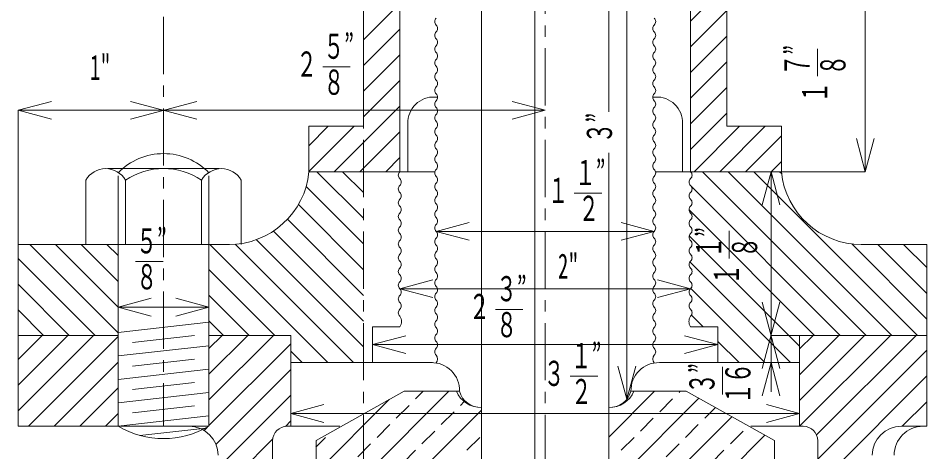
# Model space of a CAD drawing. Units: millimetres, scale not verified. Extents: x -820 to 820, y -580 to 580.
# Drawn here: x -529.3 to -370.6, y 219.2 to 294.9 of the extents above; entities that cross this region are included whole.
import ezdxf
from ezdxf.enums import TextEntityAlignment as Align

# ---------------------------------------------------------------- set-up
doc = ezdxf.new("R2010")
doc.units = ezdxf.units.MM
doc.header["$LTSCALE"] = 2
for name, pattern in [('CHAIN1', [8, 5, -1, 1, -1]), ('DASHED', [7.5, 6, -1.5]), ('DASHED_DOTTED', [9.25, 6, -1.5, 0.25, -1.5])]:
    doc.linetypes.add(name, pattern=pattern)
for name, color, linetype, lineweight in [('0-0_0', 3, 'Continuous', 18), ('0-1_芯', 4, 'CHAIN1', 18), ('0-2_寸法', 2, 'Continuous', 18)]:
    doc.layers.add(name, color=color, linetype=linetype, lineweight=lineweight)
doc.styles.add('ＭＳ ゴシック', font='')
doc.styles.get('ＭＳ ゴシック').set_extended_font_data('MS Gothic')

msp = doc.modelspace()

# ---------------------------------------------------------------- linework, layer by layer
at = {"layer": '0-0_0'}
for p, q in [((-448.357, 142.682), (-448.357, 383.637)), ((-426.132, 278.582), (-426.132, 383.637)), ((-462.645, 312.154), (-462.645, 268.096)), ((-411.845, 312.154), (-411.845, 268.096)), ((-468.995, 307.783), (-468.995, 276.033)), ((-411.845, 294.423), (-405.495, 300.773)), ((-468.995, 291.155), (-462.645, 297.505)), ((-411.845, 289.933), (-405.495, 296.283)), ((-468.995, 286.665), (-462.645, 293.015)), ((-411.845, 285.443), (-405.495, 291.793)), ((-468.995, 282.175), (-462.645, 288.525)), ((-411.845, 280.953), (-405.495, 287.303)), ((-468.995, 277.685), (-462.645, 284.035)), ((-411.845, 276.463), (-405.495, 282.813)), ((-474.094, 268.096), (-462.645, 279.544)), ((-411.845, 271.973), (-405.495, 278.323)), ((-461.238, 268.096), (-461.238, 276.986)), ((-413.252, 268.096), (-413.252, 276.986)), ((-478.52, 276.033), (-478.52, 268.096)), ((-468.995, 276.033), (-478.52, 276.033)), ((-478.52, 272.65), (-475.136, 276.033)), ((-478.52, 268.16), (-470.646, 276.033)), ((-469.603, 268.096), (-462.645, 275.054)), ((-411.232, 268.096), (-403.294, 276.033)), ((-406.742, 268.096), (-398.804, 276.033)), ((-395.97, 276.033), (-405.495, 276.033)), ((-395.97, 276.033), (-395.97, 268.096)), ((-402.252, 268.096), (-395.97, 274.377)), ((-465.113, 268.096), (-462.645, 270.564)), ((-426.132, -100.998), (-426.132, 271.386)), ((-397.761, 268.096), (-395.97, 269.887)), ((-513.629, 268.65), (-494.21, 268.65)), ((-456.53, 268.096), (-478.52, 268.096)), ((-468.995, 259.971), (-477.12, 268.096)), ((-468.995, 264.461), (-472.63, 268.096)), ((-395.97, 268.096), (-417.96, 268.096)), ((-381.193, 239.521), (-409.768, 268.096)), ((-376.703, 239.521), (-405.278, 268.096)), ((-372.213, 239.521), (-400.788, 268.096)), ((-395.93, 267.729), (-396.298, 268.096)), ((-517.505, 255.396), (-517.505, 266.632)), ((-510.574, 255.396), (-510.574, 266.632)), ((-497.265, 255.396), (-497.265, 266.632)), ((-490.335, 255.396), (-490.335, 266.632)), ((-468.995, 255.48), (-479.014, 265.5)), ((-385.683, 239.521), (-411.752, 265.589)), ((-468.995, 250.99), (-480.361, 262.357)), ((-390.173, 239.521), (-412.103, 261.451)), ((-468.995, 246.5), (-482.282, 259.787)), ((-468.995, 242.01), (-484.719, 257.734)), ((-468.995, 237.52), (-487.705, 256.23)), ((-392.795, 237.652), (-412.068, 256.925)), ((-511.857, 239.971), (-527.282, 255.396)), ((-511.857, 244.461), (-522.792, 255.396)), ((-511.857, 248.952), (-518.301, 255.396)), ((-511.857, 253.442), (-513.811, 255.396)), ((-511.857, 255.396), (-511.857, 223.646)), ((-495.982, 255.396), (-495.982, 223.646)), ((-475.213, 234.758), (-495.851, 255.396)), ((-470.723, 234.758), (-491.401, 255.436)), ((-370.57, 242.368), (-383.698, 255.496)), ((-370.57, 255.396), (-382.064, 255.396)), ((-370.57, 246.858), (-379.107, 255.396)), ((-370.57, 251.348), (-374.617, 255.396)), ((-370.57, 255.396), (-370.57, 223.646)), ((-515.897, 239.521), (-529.32, 252.944)), ((-484.466, 239.521), (-495.982, 251.037)), ((-394.391, 234.758), (-411.967, 252.334)), ((-520.387, 239.521), (-529.32, 248.454)), ((-398.881, 234.758), (-411.821, 247.698)), ((-488.956, 239.521), (-495.982, 246.547)), ((-524.877, 239.521), (-529.32, 243.963)), ((-409.65, 241.037), (-411.687, 243.074)), ((-495.982, 241.804), (-511.857, 240.006)), ((-493.446, 239.521), (-495.982, 242.057)), ((-467.407, 241.037), (-467.407, 234.758)), ((-467.407, 241.037), (-462.645, 241.037)), ((-407.082, 241.037), (-411.845, 241.037)), ((-407.082, 241.037), (-407.082, 234.758)), ((-511.857, 239.521), (-529.32, 239.521)), ((-529.32, 235.32), (-525.119, 239.521)), ((-529.32, 230.83), (-520.629, 239.521)), ((-529.32, 226.34), (-516.139, 239.521)), ((-527.524, 223.646), (-511.857, 239.312)), ((-498.522, 239.471), (-509.317, 238.248)), ((-481.695, 239.521), (-495.982, 239.521)), ((-495.982, 237.227), (-493.688, 239.521)), ((-495.982, 232.737), (-489.198, 239.521)), ((-495.982, 228.246), (-484.708, 239.521)), ((-481.695, 239.521), (-481.695, 223.646)), ((-403.371, 234.758), (-407.082, 238.469)), ((-370.57, 239.521), (-392.795, 239.521)), ((-392.795, 239.521), (-392.795, 223.646)), ((-392.795, 237.141), (-390.415, 239.521)), ((-392.795, 232.651), (-385.925, 239.521)), ((-392.795, 228.161), (-381.435, 239.521)), ((-392.795, 223.671), (-376.945, 239.521)), ((-389.839, 222.137), (-372.455, 239.521)), ((-495.982, 237.714), (-511.857, 235.916)), ((-495.982, 223.756), (-481.695, 238.044)), ((-479.703, 234.758), (-481.695, 236.75)), ((-389.62, 217.866), (-370.57, 236.916)), ((-498.522, 235.381), (-509.317, 234.158)), ((-523.034, 223.646), (-511.857, 234.822)), ((-495.982, 233.624), (-511.857, 231.826)), ((-494.769, 220.479), (-481.695, 233.554)), ((-481.695, 234.758), (-456.916, 234.758)), ((-417.279, 234.758), (-392.795, 234.758)), ((-389.62, 213.376), (-370.57, 232.426)), ((-518.544, 223.646), (-511.857, 230.332)), ((-498.522, 231.291), (-509.317, 230.068)), ((-495.982, 229.534), (-511.857, 227.736)), ((-494.395, 216.364), (-481.695, 229.064)), ((-461.9, 229.754), (-477.285, 221.173)), ((-469.569, 214.249), (-454.063, 229.754)), ((-452.227, 229.754), (-461.9, 229.754)), ((-459.891, 228.416), (-458.554, 229.754)), ((-426.132, 221.764), (-418.142, 229.754)), ((-413.867, 229.539), (-413.652, 229.754)), ((-498.522, 227.201), (-509.317, 225.978)), ((-477.363, 215.434), (-464.487, 228.311)), ((-463.259, 225.049), (-461.014, 227.294)), ((-452.034, 227.294), (-451.374, 227.954)), ((-426.132, 212.784), (-410.389, 228.527)), ((-417.235, 226.171), (-414.99, 228.416)), ((-374.86, 223.646), (-370.57, 227.935)), ((-514.053, 223.646), (-511.857, 225.842)), ((-495.982, 225.444), (-511.857, 223.646)), ((-463.886, 210.952), (-448.357, 226.48)), ((-455.401, 223.926), (-453.156, 226.171)), ((-409.377, 225.049), (-407.507, 226.919)), ((-482.642, 223.626), (-481.695, 224.573)), ((-466.626, 221.681), (-464.381, 223.926)), ((-420.603, 222.804), (-418.358, 225.049)), ((-419.574, 210.362), (-404.625, 225.311)), ((-412.745, 221.681), (-410.5, 223.926)), ((-496.533, 223.336), (-508.037, 222.033)), ((-496.834, 222.905), (-496.243, 223.495)), ((-482.33, 223.646), (-473.149, 223.646)), ((-458.769, 220.559), (-456.524, 222.804)), ((-404.887, 220.559), (-402.642, 222.804)), ((-392.16, 223.646), (-401.341, 223.646)), ((-370.57, 223.646), (-375.015, 223.646)), ((-494.395, 211.873), (-484.851, 221.418)), ((-484.87, 221.106), (-484.87, -104.649)), ((-477.301, 219.987), (-475.607, 221.681)), ((-477.285, 221.173), (-477.285, 214.249)), ((-450.911, 219.436), (-448.666, 221.681)), ((-423.97, 219.436), (-421.725, 221.681)), ((-406.707, 214.249), (-398.86, 222.096)), ((-389.62, 221.106), (-389.62, -104.649)), ((-469.994, 218.314), (-467.749, 220.559)), ((-462.136, 217.191), (-459.891, 219.436)), ((-416.113, 218.314), (-413.867, 220.559)), ((-408.255, 217.191), (-406.01, 219.436))]:
    msp.add_line(p, q, dxfattribs=at)
at = {"layer": '0-0_0', "color": 2}
for p, q in [((-381.322, 333.342), (-381.322, 268.096)), ((-397.785, 268.096), (-397.785, 229.678)), ((-395.97, 268.096), (-381.322, 268.096)), ((-392.795, 239.521), (-397.785, 239.521)), ((-392.795, 234.758), (-397.785, 234.758))]:
    msp.add_line(p, q, dxfattribs=at)
at = {"layer": '0-0_0', "color": 1, "linetype": 'DASHED'}
for p, q in [((-511.857, 255.396), (-511.857, 267.904)), ((-495.982, 255.396), (-495.982, 267.904))]:
    msp.add_line(p, q, dxfattribs=at)
at = {"layer": '0-0_0'}
for points in [[(-395.97, 315.721), (-395.97, 307.783), (-405.495, 307.783), (-405.495, 276.033)], [(-492.425, 255.396), (-529.32, 255.396), (-529.32, 223.646), (-495.982, 223.646)], [(-422.263, 229.754), (-412.59, 229.754), (-397.205, 221.173), (-397.205, 207.51)]]:
    msp.add_lwpolyline(points, dxfattribs=at)
for centre, radius, start, end in [((-455.729, 294.323), 0.825, 133.26734, 226.73266), ((-456.86, 293.122), 0.825, 313.26734, 46.73266), ((-417.629, 293.122), 0.825, 133.26734, 226.73266), ((-418.76, 294.323), 0.825, 313.26734, 46.73266), ((-455.729, 291.921), 0.825, 133.26734, 226.73266), ((-418.76, 291.921), 0.825, 313.26734, 46.73266), ((-456.86, 290.72), 0.825, 313.26734, 46.73266), ((-417.629, 290.72), 0.825, 133.26734, 226.73266), ((-455.729, 289.518), 0.825, 133.26734, 226.73266), ((-418.76, 289.518), 0.825, 313.26734, 46.73266), ((-455.729, 287.116), 0.825, 133.26734, 226.73266), ((-456.86, 288.317), 0.825, 313.26734, 46.73266), ((-417.629, 288.317), 0.825, 133.26734, 226.73266), ((-418.76, 287.116), 0.825, 313.26734, 46.73266), ((-456.86, 285.914), 0.825, 313.26734, 46.73266), ((-417.629, 285.914), 0.825, 133.26734, 226.73266), ((-455.729, 284.713), 0.825, 133.26734, 226.73266), ((-418.76, 284.713), 0.825, 313.26734, 46.73266), ((-455.729, 282.311), 0.825, 133.26734, 226.73266), ((-456.86, 283.512), 0.825, 313.26734, 46.73266), ((-417.629, 283.512), 0.825, 133.26734, 226.73266), ((-418.76, 282.311), 0.825, 313.26734, 46.73266), ((-456.711, 276.618), 4.542, 81.44428, 175.35776), ((-456.86, 281.109), 0.825, 313.26734, 46.73266), ((-417.779, 276.618), 4.542, 4.64224, 98.55572), ((-417.629, 281.109), 0.825, 133.26734, 226.73266), ((-455.729, 279.908), 0.825, 133.26734, 226.73266), ((-418.76, 279.908), 0.825, 313.26734, 46.73266), ((-455.729, 277.506), 0.825, 133.26734, 226.73266), ((-456.86, 278.707), 0.825, 313.26734, 46.73266), ((-417.629, 278.707), 0.825, 133.26734, 226.73266), ((-418.76, 277.506), 0.825, 313.26734, 46.73266), ((-456.86, 276.304), 0.825, 313.26734, 46.73266), ((-417.629, 276.304), 0.825, 133.26734, 226.73266), ((-455.729, 275.103), 0.825, 133.26734, 226.73266), ((-418.76, 275.103), 0.825, 313.26734, 46.73266), ((-455.729, 272.7), 0.825, 133.26734, 226.73266), ((-456.86, 273.902), 0.825, 313.26734, 46.73266), ((-417.629, 273.902), 0.825, 133.26734, 226.73266), ((-418.76, 272.7), 0.825, 313.26734, 46.73266), ((-456.86, 271.499), 0.825, 313.26734, 46.73266), ((-417.629, 271.499), 0.825, 133.26734, 226.73266), ((-503.92, 260.229), 11.041, 44.03734, 135.96266), ((-455.729, 270.298), 0.825, 133.26734, 226.73266), ((-418.76, 270.298), 0.825, 313.26734, 46.73266), ((-514.04, 264.666), 3.984, 29.56096, 150.43904), ((-503.92, 256.671), 11.979, 56.2527, 123.7473), ((-493.8, 264.666), 3.984, 29.56096, 150.43904), ((-455.729, 267.895), 0.825, 133.26734, 226.73266), ((-456.86, 269.097), 0.825, 313.26734, 46.73266), ((-417.629, 269.097), 0.825, 133.26734, 226.73266), ((-418.76, 267.895), 0.825, 313.26734, 46.73266), ((-492.469, 269.406), 14.011, 269.81972, 354.63171), ((-462.079, 267.495), 0.825, 133.26734, 226.73266), ((-463.21, 266.294), 0.825, 313.26734, 46.73266), ((-456.86, 266.694), 0.825, 313.26734, 46.73266), ((-417.629, 266.694), 0.825, 133.26734, 226.73266), ((-411.279, 266.294), 0.825, 133.26734, 226.73266), ((-412.41, 267.495), 0.825, 313.26734, 46.73266), ((-382.02, 269.406), 14.011, 185.36829, 270.18028), ((-462.079, 265.092), 0.825, 133.26734, 226.73266), ((-455.729, 265.493), 0.825, 133.26734, 226.73266), ((-418.76, 265.493), 0.825, 313.26734, 46.73266), ((-412.41, 265.092), 0.825, 313.26734, 46.73266), ((-463.21, 263.891), 0.825, 313.26734, 46.73266), ((-455.729, 263.09), 0.825, 133.26734, 226.73266), ((-456.86, 264.292), 0.825, 313.26734, 46.73266), ((-417.629, 264.292), 0.825, 133.26734, 226.73266), ((-418.76, 263.09), 0.825, 313.26734, 46.73266), ((-411.279, 263.891), 0.825, 133.26734, 226.73266), ((-462.079, 262.69), 0.825, 133.26734, 226.73266), ((-463.21, 261.489), 0.825, 313.26734, 46.73266), ((-456.86, 261.889), 0.825, 313.26734, 46.73266), ((-417.629, 261.889), 0.825, 133.26734, 226.73266), ((-411.279, 261.489), 0.825, 133.26734, 226.73266), ((-412.41, 262.69), 0.825, 313.26734, 46.73266), ((-462.079, 260.287), 0.825, 133.26734, 226.73266), ((-455.729, 260.688), 0.825, 133.26734, 226.73266), ((-418.76, 260.688), 0.825, 313.26734, 46.73266), ((-412.41, 260.287), 0.825, 313.26734, 46.73266), ((-463.21, 259.086), 0.825, 313.26734, 46.73266), ((-455.729, 258.285), 0.825, 133.26734, 226.73266), ((-456.86, 259.486), 0.825, 313.26734, 46.73266), ((-417.629, 259.486), 0.825, 133.26734, 226.73266), ((-418.76, 258.285), 0.825, 313.26734, 46.73266), ((-411.279, 259.086), 0.825, 133.26734, 226.73266), ((-462.079, 257.885), 0.825, 133.26734, 226.73266), ((-463.21, 256.684), 0.825, 313.26734, 46.73266), ((-456.86, 257.084), 0.825, 313.26734, 46.73266), ((-417.629, 257.084), 0.825, 133.26734, 226.73266), ((-411.279, 256.684), 0.825, 133.26734, 226.73266), ((-412.41, 257.885), 0.825, 313.26734, 46.73266), ((-462.079, 255.482), 0.825, 133.26734, 226.73266), ((-455.729, 255.883), 0.825, 133.26734, 226.73266), ((-418.76, 255.883), 0.825, 313.26734, 46.73266), ((-412.41, 255.482), 0.825, 313.26734, 46.73266), ((-463.21, 254.281), 0.825, 313.26734, 46.73266), ((-455.729, 253.48), 0.825, 133.26734, 226.73266), ((-456.86, 254.681), 0.825, 313.26734, 46.73266), ((-417.629, 254.681), 0.825, 133.26734, 226.73266), ((-418.76, 253.48), 0.825, 313.26734, 46.73266), ((-411.279, 254.281), 0.825, 133.26734, 226.73266), ((-462.079, 253.08), 0.825, 133.26734, 226.73266), ((-463.21, 251.878), 0.825, 313.26734, 46.73266), ((-456.86, 252.279), 0.825, 313.26734, 46.73266), ((-417.629, 252.279), 0.825, 133.26734, 226.73266), ((-411.279, 251.878), 0.825, 133.26734, 226.73266), ((-412.41, 253.08), 0.825, 313.26734, 46.73266), ((-462.079, 250.677), 0.825, 133.26734, 226.73266), ((-455.729, 251.078), 0.825, 133.26734, 226.73266), ((-418.76, 251.078), 0.825, 313.26734, 46.73266), ((-412.41, 250.677), 0.825, 313.26734, 46.73266), ((-463.21, 249.476), 0.825, 313.26734, 46.73266), ((-455.729, 248.675), 0.825, 133.26734, 226.73266), ((-456.86, 249.876), 0.825, 313.26734, 46.73266), ((-417.629, 249.876), 0.825, 133.26734, 226.73266), ((-418.76, 248.675), 0.825, 313.26734, 46.73266), ((-411.279, 249.476), 0.825, 133.26734, 226.73266), ((-462.079, 248.275), 0.825, 133.26734, 226.73266), ((-463.21, 247.073), 0.825, 313.26734, 46.73266), ((-456.86, 247.474), 0.825, 313.26734, 46.73266), ((-417.629, 247.474), 0.825, 133.26734, 226.73266), ((-411.279, 247.073), 0.825, 133.26734, 226.73266), ((-412.41, 248.275), 0.825, 313.26734, 46.73266), ((-462.079, 245.872), 0.825, 133.26734, 226.73266), ((-455.729, 246.272), 0.825, 133.26734, 226.73266), ((-418.76, 246.272), 0.825, 313.26734, 46.73266), ((-412.41, 245.872), 0.825, 313.26734, 46.73266), ((-463.21, 244.671), 0.825, 313.26734, 46.73266), ((-456.86, 245.071), 0.825, 313.26734, 46.73266), ((-417.629, 245.071), 0.825, 133.26734, 226.73266), ((-411.279, 244.671), 0.825, 133.26734, 226.73266), ((-462.079, 243.47), 0.825, 133.26734, 226.73266), ((-455.729, 243.87), 0.825, 133.26734, 226.73266), ((-456.86, 242.669), 0.825, 313.26734, 46.73266), ((-417.629, 242.669), 0.825, 133.26734, 226.73266), ((-418.76, 243.87), 0.825, 313.26734, 46.73266), ((-412.41, 243.47), 0.825, 313.26734, 46.73266), ((-463.94, 241.953), 1.587, 324.73445, 35.26555), ((-455.729, 241.467), 0.825, 133.26734, 226.73266), ((-418.76, 241.467), 0.825, 313.26734, 46.73266), ((-410.549, 241.953), 1.587, 144.73445, 215.26555), ((-456.86, 240.266), 0.825, 313.26734, 46.73266), ((-417.629, 240.266), 0.825, 133.26734, 226.73266), ((-455.729, 239.065), 0.825, 133.26734, 226.73266), ((-456.86, 237.864), 0.825, 313.26734, 46.73266), ((-417.629, 237.864), 0.825, 133.26734, 226.73266), ((-418.76, 239.065), 0.825, 313.26734, 46.73266), ((-455.729, 236.662), 0.825, 133.26734, 226.73266), ((-418.76, 236.662), 0.825, 313.26734, 46.73266), ((-457.047, 235.38), 1.015, 317.828, 42.172), ((-417.443, 235.38), 1.015, 137.828, 222.172), ((-457.063, 229.921), 4.839, 358.02237, 91.74167), ((-417.426, 229.921), 4.839, 88.25833, 181.97763), ((-448.448, 231.63), 4.699, 203.53203, 271.10409), ((-448.523, 230.769), 3.841, 195.32433, 272.47218), ((-425.967, 230.769), 3.841, 267.52782, 344.67567), ((-426.042, 231.63), 4.699, 268.89591, 336.46797), ((-503.92, 237.122), 15.64, 239.50157, 300.49843), ((-499.475, 218.566), 5.08, 0, 90), ((-482.33, 221.106), 2.54, 90, 180), ((-392.16, 221.106), 2.54, 0, 90), ((-375.015, 218.566), 5.08, 90, 180)]:
    msp.add_arc(centre, radius, start, end, dxfattribs=at)
at = {"layer": '0-1_芯'}
for p, q in [((-468.995, 417.665), (-468.995, -106.715)), ((-437.245, 417.665), (-437.245, -255.436)), ((-503.92, 295.169), (-503.92, 223.646))]:
    msp.add_line(p, q, dxfattribs=at)
at = {"layer": '0-1_芯', "linetype": 'DASHED_DOTTED'}
msp.add_arc((-371.205, 218.566), 5.08, 90, 180, dxfattribs=at)
at = {"layer": '0-2_寸法'}
for p, q in [((-439.028, -203.233), (-439.028, 403.322)), ((-422.972, 228.364), (-422.972, 304.534)), ((-389.644, 284.781), (-389.644, 289.59)), ((-476.102, 286.41), (-471.293, 286.41)), ((-529.32, 278.83), (-523.524, 280.383)), ((-509.715, 277.278), (-498.124, 280.383)), ((-509.715, 280.383), (-498.124, 277.278)), ((-437.245, 278.83), (-443.04, 280.383)), ((-529.32, 255.396), (-529.32, 278.83)), ((-529.32, 278.83), (-437.245, 278.83)), ((-529.32, 278.83), (-523.524, 277.278)), ((-503.92, 271.271), (-503.92, 278.83)), ((-437.245, 278.83), (-443.04, 277.278)), ((-381.322, 268.096), (-382.875, 273.891)), ((-381.322, 268.096), (-379.769, 273.891)), ((-397.785, 268.096), (-399.338, 262.3)), ((-397.785, 268.096), (-396.232, 262.3)), ((-432.158, 264.348), (-427.349, 264.348)), ((-456.295, 257.685), (-450.499, 259.237)), ((-418.195, 257.685), (-423.99, 259.237)), ((-456.295, 257.685), (-450.499, 256.132)), ((-405.077, 252.954), (-405.077, 257.763)), ((-508.807, 252.419), (-503.998, 252.419)), ((-462.645, 247.674), (-456.849, 249.227)), ((-462.645, 247.674), (-456.849, 246.121)), ((-411.845, 247.674), (-417.64, 249.227)), ((-511.857, 244.45), (-506.062, 246.003)), ((-495.982, 244.45), (-501.778, 246.003)), ((-396.232, 233.725), (-399.338, 245.316)), ((-399.338, 233.725), (-396.232, 245.316)), ((-511.857, 244.45), (-506.062, 242.898)), ((-445.932, 244.056), (-441.123, 244.056)), ((-467.407, 237.897), (-461.612, 239.45)), ((-407.082, 237.897), (-412.878, 239.45)), ((-467.407, 237.897), (-407.082, 237.897)), ((-467.407, 237.897), (-461.612, 236.345)), ((-407.082, 237.897), (-412.878, 236.345)), ((-422.972, 228.364), (-424.525, 234.16)), ((-422.972, 228.364), (-421.42, 234.16)), ((-406.245, 229.184), (-406.245, 233.993)), ((-397.785, 234.758), (-399.338, 228.963)), ((-397.785, 234.758), (-396.232, 228.963)), ((-432.874, 232.371), (-428.065, 232.371)), ((-481.695, 225.876), (-475.899, 227.429)), ((-392.795, 225.876), (-398.59, 227.429)), ((-481.695, 225.876), (-392.795, 225.876)), ((-481.695, 225.876), (-475.899, 224.323)), ((-392.795, 225.876), (-398.59, 224.323))]:
    msp.add_line(p, q, dxfattribs=at)
for points in [[(-456.295, 257.685), (-418.195, 257.685), (-423.99, 256.132)], [(-462.645, 247.674), (-411.845, 247.674), (-417.64, 246.121)], [(-511.857, 244.45), (-495.982, 244.45), (-501.778, 242.898)]]:
    msp.add_lwpolyline(points, dxfattribs=at)

# ---------------------------------------------------------------- texts
at = {"layer": '0-2_寸法', "style": 'ＭＳ ゴシック', "width": 0.6}
for s, p in [('５”', (-475.973, 286.503)), ('２', (-480.717, 283.392)), ('1"', (-516.759, 282.832)), ('８', (-475.953, 280.224)), ('１”', (-432.029, 264.44)), ('１', (-436.773, 261.329)), ('２', (-431.425, 258.202)), ('５”', (-508.678, 252.511)), ('2"', (-435.009, 248.104)), ('８', (-508.658, 246.233)), ('３”', (-445.803, 244.149)), ('２', (-450.547, 241.038)), ('８', (-445.783, 237.87)), ('１”', (-432.745, 232.464)), ('３', (-437.489, 229.353)), ('２', (-432.725, 226.185))]:
    msp.add_text(s, height=4.399, dxfattribs=at).set_placement(p, align=Align.BOTTOM_LEFT)
for s, p in [('７”', (-389.736, 284.91)), ('８', (-383.458, 284.929)), ('１', (-386.626, 280.166)), ('３”', (-424.245, 273.065)), ('１”', (-405.17, 253.083)), ('８', (-398.891, 253.103)), ('１', (-402.059, 248.339)), ('３”', (-406.338, 229.313)), ('１６', (-400.059, 227.533))]:
    msp.add_text(s, height=4.399, rotation=90, dxfattribs=at).set_placement(p, align=Align.BOTTOM_LEFT)

doc.saveas('drawing.dxf')
